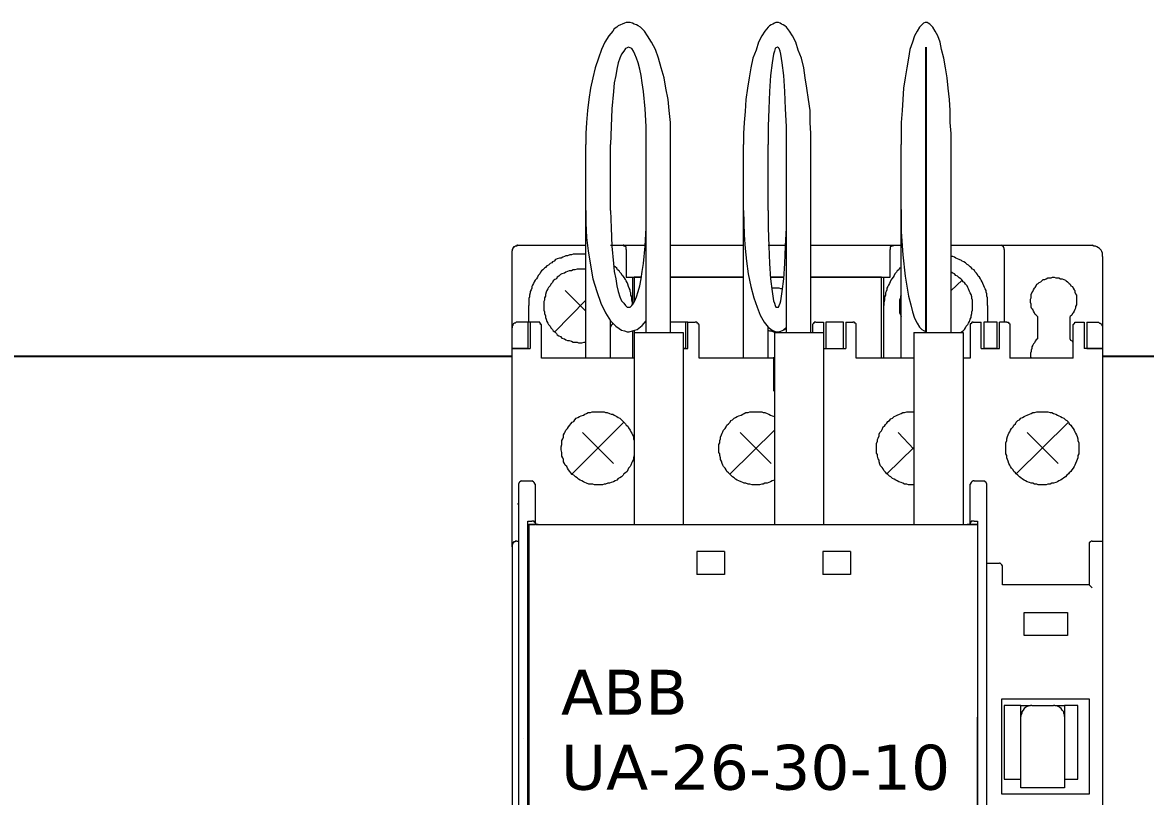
# Model space of a CAD drawing. Header units: millimetres. Extents: x 2046 to 14753, y 2361 to 29276.
# Drawn here: x 10076.33 to 10086.63, y 3647.17 to 3654.27 of the extents above; entities that cross this region are included whole.
import ezdxf

# ---------------------------------------------------------------- set-up
doc = ezdxf.new("R2010")
doc.units = ezdxf.units.MM
for name, color, linetype in [('ANTET', 7, 'Continuous'), ('BARA', 31, 'Continuous'), ('CALQUE_1', 160, 'Continuous')]:
    doc.layers.add(name, color=color, linetype=linetype)
doc.styles.add('celalettin', font='verdana.ttf', dxfattribs={"height": 10})

msp = doc.modelspace()

# ---------------------------------------------------------------- linework, layer by layer
at = {"layer": 'BARA', "color": 9, "true_color": 0xc7c8ca}
for points in [[(10080.817, 3644.203), (10068.026, 3644.203), (10068.026, 3651.206), (10080.817, 3651.206)], [(10086.233, 3651.206), (10087.817, 3651.206)]]:
    msp.add_lwpolyline(points, dxfattribs=at)
at = {"layer": 'CALQUE_1', "color": 8, "lineweight": 9}
for p, q in [((10084.612, 3651.423), (10084.612, 3654.04)), ((10084.619, 3651.423), (10084.619, 3654.04)), ((10081.494, 3651.19), (10081.494, 3653.146)), ((10081.719, 3652.543), (10081.719, 3653.146)), ((10082.046, 3651.423), (10082.046, 3653.146)), ((10082.271, 3651.423), (10082.271, 3653.146)), ((10082.94, 3651.19), (10082.94, 3653.146)), ((10083.165, 3652.543), (10083.165, 3653.146)), ((10083.333, 3651.423), (10083.333, 3653.146)), ((10083.558, 3651.423), (10083.558, 3653.146)), ((10084.387, 3651.19), (10084.387, 3653.146)), ((10084.845, 3651.423), (10084.845, 3653.146)), ((10080.817, 3649.46), (10080.817, 3652.172)), ((10080.868, 3652.223), (10081.494, 3652.223)), ((10081.719, 3652.223), (10081.835, 3652.223)), ((10081.835, 3652.223), (10082.046, 3652.223)), ((10081.864, 3652.186), (10081.864, 3651.932)), ((10082.024, 3652.223), (10082.046, 3652.223)), ((10082.271, 3652.223), (10082.322, 3652.223)), ((10082.271, 3652.223), (10082.94, 3652.223)), ((10083.165, 3652.223), (10083.333, 3652.223)), ((10083.558, 3652.223), (10084.314, 3652.223)), ((10083.827, 3652.223), (10084.132, 3652.223)), ((10084.285, 3651.932), (10084.285, 3652.186)), ((10084.314, 3652.223), (10084.387, 3652.223)), ((10084.845, 3652.223), (10085.303, 3652.223)), ((10085.303, 3652.223), (10086.139, 3652.223)), ((10085.332, 3652.186), (10085.332, 3651.518)), ((10086.233, 3652.121), (10086.233, 3643.289)), ((10081.864, 3651.932), (10081.922, 3651.932)), ((10081.922, 3651.932), (10081.922, 3651.678)), ((10081.922, 3651.932), (10082.002, 3651.932)), ((10082.002, 3651.932), (10081.937, 3651.932)), ((10081.937, 3651.932), (10081.937, 3651.707)), ((10082.94, 3651.932), (10082.271, 3651.932)), ((10082.271, 3651.932), (10082.94, 3651.932)), ((10083.187, 3651.932), (10083.311, 3651.932)), ((10083.311, 3651.932), (10083.187, 3651.932)), ((10083.558, 3651.932), (10084.227, 3651.932)), ((10084.205, 3651.932), (10083.558, 3651.932)), ((10084.205, 3651.19), (10084.205, 3651.932)), ((10084.227, 3651.67), (10084.227, 3651.932)), ((10084.227, 3651.932), (10084.285, 3651.932)), ((10084.947, 3651.903), (10084.845, 3651.808)), ((10081.305, 3651.808), (10081.494, 3651.619)), ((10080.97, 3651.518), (10080.97, 3651.67)), ((10081.494, 3651.721), (10081.21, 3651.43)), ((10084.227, 3651.19), (10084.227, 3651.67)), ((10085.179, 3651.67), (10085.179, 3651.518)), ((10085.637, 3651.569), (10085.637, 3651.365)), ((10085.935, 3651.365), (10085.935, 3651.569)), ((10080.97, 3651.518), (10080.868, 3651.518)), ((10080.963, 3651.518), (10080.963, 3651.278)), ((10081.057, 3651.518), (10080.97, 3651.518)), ((10080.985, 3651.518), (10080.985, 3651.278)), ((10081.086, 3651.241), (10081.086, 3651.489)), ((10081.719, 3651.19), (10081.719, 3651.532)), ((10082.431, 3651.518), (10082.271, 3651.518)), ((10082.41, 3651.278), (10082.41, 3651.518)), ((10082.431, 3651.518), (10082.497, 3651.518)), ((10082.431, 3651.278), (10082.431, 3651.518)), ((10082.533, 3651.241), (10082.533, 3651.489)), ((10083.165, 3651.19), (10083.165, 3651.474)), ((10083.573, 3651.489), (10083.573, 3651.423)), ((10083.602, 3651.518), (10083.674, 3651.518)), ((10083.674, 3651.518), (10083.674, 3651.278)), ((10083.696, 3651.518), (10083.696, 3651.278)), ((10083.856, 3651.518), (10083.696, 3651.518)), ((10083.856, 3651.278), (10083.856, 3651.518)), ((10083.878, 3651.518), (10083.878, 3651.278)), ((10083.878, 3651.518), (10083.943, 3651.518)), ((10083.972, 3651.241), (10083.972, 3651.489)), ((10085.019, 3651.489), (10085.019, 3651.19)), ((10085.048, 3651.518), (10085.121, 3651.518)), ((10085.121, 3651.278), (10085.121, 3651.518)), ((10085.143, 3651.518), (10085.143, 3651.278)), ((10085.266, 3651.518), (10085.143, 3651.518)), ((10085.266, 3651.278), (10085.266, 3651.518)), ((10085.288, 3651.278), (10085.288, 3651.518)), ((10085.354, 3651.518), (10085.288, 3651.518)), ((10085.383, 3651.489), (10085.383, 3651.19)), ((10085.964, 3651.241), (10085.964, 3651.489)), ((10085.993, 3651.518), (10086.066, 3651.518)), ((10086.066, 3651.518), (10086.066, 3651.278)), ((10086.088, 3651.518), (10086.088, 3651.278)), ((10086.088, 3651.518), (10086.182, 3651.518)), ((10081.922, 3651.438), (10081.922, 3651.19)), ((10081.937, 3651.438), (10081.937, 3651.423)), ((10081.937, 3651.423), (10081.937, 3649.664)), ((10081.937, 3651.423), (10082.388, 3651.423)), ((10082.388, 3651.423), (10082.388, 3649.664)), ((10083.224, 3651.423), (10083.224, 3649.664)), ((10083.224, 3651.423), (10083.674, 3651.423)), ((10083.674, 3651.423), (10083.674, 3649.664)), ((10084.503, 3651.423), (10084.503, 3649.664)), ((10084.503, 3651.423), (10084.954, 3651.423)), ((10084.954, 3651.423), (10084.954, 3649.664)), ((10080.963, 3651.278), (10080.817, 3651.278)), ((10080.817, 3651.278), (10080.985, 3651.278)), ((10081.086, 3651.198), (10081.086, 3651.241)), ((10082.41, 3651.278), (10082.388, 3651.278)), ((10082.388, 3651.278), (10082.431, 3651.278)), ((10082.533, 3651.19), (10082.533, 3651.241)), ((10083.674, 3651.278), (10083.878, 3651.278)), ((10083.972, 3651.19), (10083.972, 3651.241)), ((10085.121, 3651.278), (10085.288, 3651.278)), ((10085.266, 3651.278), (10085.143, 3651.278)), ((10085.964, 3651.19), (10085.964, 3651.241)), ((10086.233, 3651.278), (10086.066, 3651.278)), ((10086.088, 3651.278), (10086.233, 3651.278)), ((10081.086, 3651.19), (10081.086, 3651.198)), ((10081.937, 3651.19), (10081.086, 3651.19)), ((10083.224, 3651.19), (10082.533, 3651.19)), ((10083.216, 3651.198), (10083.216, 3650.885)), ((10084.503, 3651.19), (10083.972, 3651.19)), ((10085.019, 3651.19), (10084.954, 3651.19)), ((10085.964, 3651.19), (10085.383, 3651.19)), ((10081.842, 3650.602), (10081.37, 3650.129)), ((10083.224, 3650.529), (10082.817, 3650.129)), ((10085.921, 3650.602), (10085.441, 3650.129)), ((10081.464, 3650.507), (10081.748, 3650.224)), ((10082.911, 3650.507), (10083.195, 3650.224)), ((10084.358, 3650.507), (10084.503, 3650.355)), ((10085.543, 3650.507), (10085.826, 3650.224)), ((10084.503, 3650.369), (10084.256, 3650.129)), ((10080.876, 3650.035), (10080.876, 3649.86)), ((10080.905, 3650.064), (10080.999, 3650.064)), ((10081.028, 3650.035), (10081.028, 3649.86)), ((10085.019, 3649.86), (10085.019, 3650.035)), ((10085.056, 3650.064), (10085.143, 3650.064)), ((10085.172, 3649.86), (10085.172, 3650.035)), ((10080.876, 3649.846), (10080.868, 3649.853)), ((10080.876, 3649.86), (10080.876, 3645.549)), ((10081.028, 3649.86), (10081.028, 3649.686)), ((10085.019, 3649.686), (10085.019, 3649.86)), ((10085.172, 3645.549), (10085.172, 3649.86)), ((10080.963, 3649.693), (10080.999, 3649.693)), ((10080.963, 3647.905), (10080.963, 3649.693)), ((10085.056, 3649.693), (10085.085, 3649.693)), ((10085.085, 3649.693), (10085.085, 3647.905)), ((10080.963, 3649.664), (10081.028, 3649.664)), ((10080.97, 3649.664), (10080.97, 3647.897)), ((10081.036, 3649.664), (10080.97, 3649.664)), ((10081.028, 3649.686), (10081.028, 3649.664)), ((10081.028, 3649.664), (10081.028, 3649.664)), ((10081.036, 3649.664), (10085.019, 3649.664)), ((10085.019, 3649.664), (10085.019, 3649.686)), ((10085.085, 3649.664), (10085.019, 3649.664)), ((10085.019, 3649.664), (10085.019, 3649.664)), ((10085.019, 3649.664), (10085.085, 3649.664)), ((10085.085, 3649.664), (10085.085, 3647.897)), ((10080.861, 3649.511), (10080.876, 3649.511)), ((10086.139, 3649.511), (10086.233, 3649.511)), ((10080.817, 3649.46), (10080.817, 3646.102)), ((10082.766, 3649.417), (10082.511, 3649.417)), ((10082.511, 3649.417), (10082.511, 3649.206)), ((10082.766, 3649.417), (10082.766, 3649.206)), ((10083.667, 3649.417), (10083.667, 3649.206)), ((10083.922, 3649.417), (10083.667, 3649.417)), ((10083.922, 3649.417), (10083.922, 3649.206)), ((10086.11, 3649.482), (10086.11, 3649.111)), ((10085.172, 3649.308), (10085.288, 3649.308)), ((10082.766, 3649.206), (10082.511, 3649.206)), ((10083.922, 3649.206), (10083.667, 3649.206)), ((10085.317, 3649.111), (10085.317, 3649.279)), ((10086.11, 3649.111), (10085.317, 3649.111)), ((10086.11, 3649.111), (10086.139, 3649.082)), ((10085.514, 3648.857), (10085.913, 3648.857)), ((10085.514, 3648.646), (10085.514, 3648.857)), ((10085.913, 3648.857), (10085.913, 3648.646)), ((10080.963, 3648.668), (10080.97, 3648.668)), ((10085.085, 3648.668), (10085.085, 3648.668)), ((10085.913, 3648.646), (10085.514, 3648.646)), ((10080.97, 3648.53), (10080.963, 3648.53)), ((10085.085, 3648.53), (10085.085, 3648.53)), ((10080.97, 3648.123), (10080.963, 3648.123)), ((10085.085, 3648.123), (10085.085, 3648.123)), ((10085.31, 3648.065), (10086.11, 3648.065)), ((10085.31, 3647.192), (10085.31, 3648.065)), ((10086.11, 3648.065), (10086.11, 3647.192)), ((10080.963, 3647.999), (10080.97, 3647.999)), ((10080.963, 3647.977), (10080.97, 3647.977)), ((10085.085, 3647.999), (10085.085, 3647.999)), ((10085.085, 3647.977), (10085.085, 3647.977)), ((10085.485, 3648.006), (10085.332, 3648.006)), ((10085.332, 3648.006), (10085.332, 3647.33)), ((10085.485, 3648.006), (10085.557, 3648.006)), ((10085.485, 3647.905), (10085.485, 3648.006)), ((10085.557, 3647.999), (10085.557, 3648.006)), ((10085.557, 3648.006), (10085.572, 3648.006)), ((10085.586, 3648.006), (10085.783, 3648.006)), ((10085.797, 3648.006), (10085.812, 3648.006)), ((10085.812, 3648.006), (10085.812, 3647.999)), ((10085.812, 3648.006), (10085.884, 3648.006)), ((10086.008, 3648.006), (10085.884, 3648.006)), ((10085.884, 3648.006), (10085.884, 3647.905)), ((10086.008, 3647.33), (10086.008, 3648.006)), ((10080.963, 3647.897), (10080.963, 3647.905)), ((10080.963, 3645.717), (10080.963, 3647.905)), ((10080.97, 3647.897), (10080.97, 3645.746)), ((10085.085, 3647.905), (10085.085, 3647.897)), ((10085.085, 3645.746), (10085.085, 3647.897)), ((10085.085, 3647.897), (10085.085, 3645.717)), ((10085.485, 3647.25), (10085.485, 3647.905)), ((10085.884, 3647.905), (10085.884, 3647.25)), ((10080.919, 3647.701), (10080.919, 3647.701)), ((10080.963, 3647.505), (10080.963, 3647.505)), ((10080.97, 3647.432), (10080.963, 3647.432)), ((10085.085, 3647.505), (10085.085, 3647.505)), ((10085.085, 3647.432), (10085.085, 3647.432)), ((10080.97, 3647.403), (10080.963, 3647.403)), ((10085.085, 3647.403), (10085.085, 3647.403)), ((10085.332, 3647.33), (10085.485, 3647.33)), ((10085.884, 3647.33), (10086.008, 3647.33)), ((10080.963, 3647.279), (10080.97, 3647.279)), ((10085.085, 3647.279), (10085.085, 3647.279)), ((10085.543, 3647.25), (10085.485, 3647.25)), ((10085.826, 3647.25), (10085.543, 3647.25)), ((10085.884, 3647.25), (10085.826, 3647.25)), ((10086.11, 3647.192), (10085.31, 3647.192))]:
    msp.add_line(p, q, dxfattribs=at)
for points in [[(10082.271, 3653.146), (10082.271, 3653.35), (10082.257, 3653.459), (10082.25, 3653.56), (10082.228, 3653.662), (10082.213, 3653.757), (10082.184, 3653.851), (10082.162, 3653.938), (10082.133, 3654.018), (10082.097, 3654.084), (10082.061, 3654.142), (10082.031, 3654.186), (10082.01, 3654.207), (10081.995, 3654.222), (10081.973, 3654.236), (10081.959, 3654.244), (10081.937, 3654.251), (10081.922, 3654.258), (10081.901, 3654.265), (10081.864, 3654.265), (10081.85, 3654.258), (10081.828, 3654.251), (10081.813, 3654.244), (10081.792, 3654.236), (10081.777, 3654.222), (10081.755, 3654.207), (10081.741, 3654.186), (10081.704, 3654.142), (10081.668, 3654.084), (10081.639, 3654.018), (10081.61, 3653.938), (10081.581, 3653.851), (10081.559, 3653.757), (10081.537, 3653.662), (10081.523, 3653.56), (10081.508, 3653.459), (10081.501, 3653.35), (10081.494, 3653.248), (10081.494, 3653.146)], [(10083.558, 3653.146), (10083.558, 3653.248), (10083.551, 3653.35), (10083.551, 3653.459), (10083.536, 3653.56), (10083.522, 3653.662), (10083.507, 3653.757), (10083.493, 3653.851), (10083.471, 3653.938), (10083.442, 3654.011), (10083.42, 3654.084), (10083.391, 3654.142), (10083.362, 3654.186), (10083.333, 3654.222), (10083.318, 3654.236), (10083.304, 3654.244), (10083.289, 3654.251), (10083.275, 3654.258), (10083.26, 3654.265), (10083.238, 3654.265), (10083.224, 3654.258), (10083.209, 3654.251), (10083.195, 3654.244), (10083.18, 3654.236), (10083.165, 3654.222), (10083.136, 3654.186), (10083.107, 3654.142), (10083.078, 3654.084), (10083.056, 3654.011), (10083.027, 3653.938), (10083.006, 3653.851), (10082.991, 3653.757), (10082.977, 3653.662), (10082.962, 3653.56), (10082.955, 3653.451), (10082.947, 3653.35), (10082.94, 3653.248), (10082.94, 3653.146)], [(10084.845, 3653.146), (10084.845, 3653.248), (10084.837, 3653.35), (10084.837, 3653.459), (10084.83, 3653.56), (10084.816, 3653.662), (10084.808, 3653.757), (10084.794, 3653.851), (10084.779, 3653.938), (10084.757, 3654.018), (10084.743, 3654.084), (10084.721, 3654.142), (10084.699, 3654.186), (10084.678, 3654.222), (10084.656, 3654.244), (10084.648, 3654.251), (10084.634, 3654.258), (10084.627, 3654.265), (10084.605, 3654.265), (10084.59, 3654.258), (10084.583, 3654.251), (10084.576, 3654.244), (10084.554, 3654.222), (10084.532, 3654.186), (10084.51, 3654.142), (10084.489, 3654.084), (10084.467, 3654.018), (10084.452, 3653.938), (10084.438, 3653.851), (10084.423, 3653.757), (10084.409, 3653.662), (10084.401, 3653.56), (10084.394, 3653.459), (10084.387, 3653.35), (10084.387, 3653.146)], [(10082.046, 3653.146), (10082.046, 3653.313), (10082.039, 3653.473), (10082.024, 3653.633), (10082.01, 3653.713), (10082.002, 3653.778), (10081.988, 3653.837), (10081.973, 3653.895), (10081.959, 3653.938), (10081.944, 3653.975), (10081.93, 3654.004), (10081.915, 3654.026), (10081.901, 3654.033), (10081.886, 3654.04), (10081.872, 3654.033), (10081.857, 3654.026), (10081.842, 3654.004), (10081.821, 3653.975), (10081.806, 3653.938), (10081.792, 3653.895), (10081.777, 3653.837), (10081.77, 3653.778), (10081.755, 3653.713), (10081.748, 3653.633), (10081.733, 3653.473), (10081.726, 3653.313), (10081.719, 3653.146)], [(10083.333, 3653.146), (10083.333, 3653.313), (10083.325, 3653.473), (10083.318, 3653.633), (10083.311, 3653.778), (10083.296, 3653.895), (10083.282, 3653.975), (10083.275, 3654.004), (10083.267, 3654.026), (10083.26, 3654.033), (10083.253, 3654.04), (10083.238, 3654.033), (10083.231, 3654.026), (10083.224, 3654.004), (10083.216, 3653.975), (10083.202, 3653.895), (10083.187, 3653.778), (10083.18, 3653.633), (10083.173, 3653.473), (10083.165, 3653.313), (10083.165, 3653.146)], [(10081.494, 3652.543), (10081.494, 3652.426), (10081.501, 3652.295), (10081.515, 3652.172), (10081.537, 3652.041), (10081.559, 3651.917), (10081.595, 3651.801), (10081.632, 3651.692), (10081.675, 3651.605), (10081.719, 3651.532), (10081.77, 3651.481), (10081.799, 3651.46), (10081.821, 3651.445), (10081.85, 3651.438), (10081.872, 3651.43), (10081.893, 3651.43), (10081.922, 3651.438), (10081.966, 3651.452), (10082.01, 3651.489), (10082.046, 3651.532)], [(10081.719, 3652.543), (10081.726, 3652.383), (10081.733, 3652.215), (10081.748, 3652.056), (10081.755, 3651.983), (10081.77, 3651.917), (10081.777, 3651.852), (10081.792, 3651.801), (10081.806, 3651.75), (10081.821, 3651.714), (10081.842, 3651.692), (10081.857, 3651.67), (10081.872, 3651.656), (10081.901, 3651.656), (10081.915, 3651.67), (10081.93, 3651.692), (10081.944, 3651.714), (10081.959, 3651.75), (10081.973, 3651.801), (10081.988, 3651.852), (10082.002, 3651.917), (10082.01, 3651.983), (10082.024, 3652.056), (10082.039, 3652.215), (10082.046, 3652.383), (10082.046, 3652.543)], [(10082.94, 3652.543), (10082.947, 3652.317), (10082.955, 3652.194), (10082.969, 3652.077), (10082.984, 3651.961), (10083.006, 3651.845), (10083.035, 3651.743), (10083.064, 3651.656), (10083.093, 3651.583), (10083.129, 3651.518), (10083.165, 3651.474), (10083.202, 3651.445), (10083.238, 3651.43), (10083.267, 3651.43), (10083.304, 3651.445), (10083.333, 3651.474)], [(10083.165, 3652.543), (10083.165, 3652.383), (10083.173, 3652.215), (10083.18, 3652.056), (10083.187, 3651.917), (10083.202, 3651.801), (10083.216, 3651.714), (10083.224, 3651.692), (10083.231, 3651.67), (10083.238, 3651.656), (10083.26, 3651.656), (10083.267, 3651.67), (10083.275, 3651.692), (10083.282, 3651.714), (10083.296, 3651.801), (10083.311, 3651.917), (10083.318, 3652.056), (10083.325, 3652.215), (10083.333, 3652.383), (10083.333, 3652.543)], [(10084.387, 3652.55), (10084.387, 3652.346), (10084.401, 3652.136), (10084.423, 3651.939), (10084.452, 3651.758), (10084.474, 3651.678), (10084.489, 3651.612), (10084.51, 3651.554), (10084.532, 3651.51), (10084.554, 3651.474), (10084.576, 3651.452), (10084.598, 3651.438), (10084.619, 3651.438)], [(10080.868, 3652.223), (10080.861, 3652.223), (10080.861, 3652.215), (10080.847, 3652.215), (10080.839, 3652.208), (10080.832, 3652.208), (10080.832, 3652.201), (10080.825, 3652.201), (10080.825, 3652.194), (10080.817, 3652.186), (10080.817, 3652.172), (10080.817, 3652.172)], [(10081.864, 3652.186), (10081.864, 3652.208), (10081.857, 3652.208), (10081.857, 3652.215), (10081.842, 3652.215), (10081.842, 3652.223), (10081.835, 3652.223)], [(10084.314, 3652.223), (10084.314, 3652.223), (10084.307, 3652.215), (10084.292, 3652.215), (10084.292, 3652.208), (10084.285, 3652.208), (10084.285, 3652.186)], [(10085.332, 3652.186), (10085.332, 3652.194), (10085.325, 3652.208), (10085.317, 3652.215), (10085.303, 3652.223)], [(10086.233, 3652.121), (10086.233, 3652.15), (10086.226, 3652.165), (10086.219, 3652.179), (10086.204, 3652.194), (10086.197, 3652.201), (10086.182, 3652.208), (10086.168, 3652.215), (10086.153, 3652.215), (10086.139, 3652.223)], [(10081.494, 3652.143), (10081.377, 3652.143), (10081.363, 3652.136), (10081.348, 3652.136), (10081.326, 3652.128), (10081.312, 3652.128), (10081.297, 3652.121), (10081.283, 3652.114), (10081.268, 3652.106), (10081.254, 3652.106), (10081.232, 3652.099), (10081.217, 3652.092), (10081.203, 3652.077), (10081.188, 3652.07), (10081.181, 3652.063), (10081.166, 3652.056), (10081.152, 3652.041), (10081.137, 3652.034), (10081.123, 3652.019), (10081.115, 3652.012), (10081.101, 3651.997), (10081.086, 3651.99), (10081.079, 3651.976), (10081.072, 3651.961), (10081.057, 3651.947), (10081.05, 3651.932), (10081.043, 3651.917), (10081.028, 3651.903), (10081.021, 3651.888), (10081.014, 3651.874), (10081.006, 3651.859), (10080.999, 3651.845), (10080.999, 3651.83), (10080.992, 3651.816), (10080.985, 3651.801), (10080.985, 3651.787), (10080.977, 3651.765), (10080.977, 3651.75), (10080.97, 3651.736), (10080.97, 3651.67)], [(10085.179, 3651.67), (10085.179, 3651.743), (10085.172, 3651.758), (10085.172, 3651.779), (10085.165, 3651.794), (10085.165, 3651.808), (10085.157, 3651.823), (10085.15, 3651.837), (10085.143, 3651.852), (10085.136, 3651.874), (10085.128, 3651.888), (10085.121, 3651.903), (10085.114, 3651.917), (10085.106, 3651.932), (10085.092, 3651.939), (10085.085, 3651.954), (10085.077, 3651.968), (10085.063, 3651.983), (10085.056, 3651.997), (10085.041, 3652.005), (10085.027, 3652.019), (10085.019, 3652.027), (10085.005, 3652.041), (10084.99, 3652.048), (10084.976, 3652.063), (10084.961, 3652.07), (10084.947, 3652.077), (10084.939, 3652.085), (10084.918, 3652.092), (10084.903, 3652.099), (10084.888, 3652.106), (10084.874, 3652.114), (10084.859, 3652.121), (10084.845, 3652.121)], [(10081.494, 3651.997), (10081.486, 3652.005), (10081.414, 3652.005), (10081.392, 3651.997), (10081.377, 3651.997), (10081.363, 3651.99), (10081.341, 3651.99), (10081.326, 3651.983), (10081.312, 3651.976), (10081.297, 3651.968), (10081.275, 3651.961), (10081.261, 3651.954), (10081.246, 3651.939), (10081.232, 3651.932), (10081.225, 3651.917), (10081.21, 3651.91), (10081.195, 3651.896), (10081.188, 3651.881), (10081.174, 3651.867), (10081.166, 3651.852), (10081.152, 3651.837), (10081.145, 3651.823), (10081.137, 3651.808), (10081.13, 3651.794), (10081.123, 3651.772), (10081.123, 3651.758), (10081.115, 3651.743), (10081.115, 3651.721), (10081.108, 3651.707), (10081.108, 3651.656)], [(10081.922, 3651.678), (10081.922, 3651.699), (10081.915, 3651.721), (10081.915, 3651.75), (10081.908, 3651.765), (10081.908, 3651.787), (10081.901, 3651.801), (10081.901, 3651.816), (10081.893, 3651.83), (10081.886, 3651.845), (10081.879, 3651.867), (10081.872, 3651.881), (10081.864, 3651.896), (10081.857, 3651.91), (10081.85, 3651.925), (10081.835, 3651.939), (10081.828, 3651.947), (10081.821, 3651.961), (10081.806, 3651.976), (10081.799, 3651.99), (10081.784, 3651.997), (10081.777, 3652.012), (10081.763, 3652.027), (10081.748, 3652.034)], [(10084.387, 3652.019), (10084.372, 3652.012), (10084.365, 3651.997), (10084.35, 3651.99), (10084.343, 3651.976), (10084.329, 3651.961), (10084.321, 3651.947), (10084.314, 3651.932), (10084.3, 3651.917), (10084.292, 3651.903), (10084.285, 3651.888), (10084.278, 3651.874), (10084.27, 3651.859), (10084.263, 3651.845), (10084.256, 3651.83), (10084.256, 3651.816), (10084.249, 3651.801), (10084.241, 3651.787), (10084.241, 3651.765), (10084.234, 3651.75), (10084.234, 3651.721), (10084.227, 3651.699), (10084.227, 3651.67)], [(10085.041, 3651.685), (10085.041, 3651.721), (10085.034, 3651.736), (10085.034, 3651.75), (10085.027, 3651.772), (10085.019, 3651.787), (10085.012, 3651.801), (10085.005, 3651.823), (10084.997, 3651.837), (10084.99, 3651.852), (10084.976, 3651.867), (10084.968, 3651.881), (10084.954, 3651.888), (10084.947, 3651.903), (10084.932, 3651.917), (10084.918, 3651.925), (10084.903, 3651.939), (10084.888, 3651.947), (10084.874, 3651.961), (10084.859, 3651.968), (10084.845, 3651.976)], [(10085.637, 3651.569), (10085.623, 3651.583), (10085.615, 3651.59), (10085.608, 3651.605), (10085.601, 3651.619), (10085.594, 3651.634), (10085.586, 3651.641), (10085.579, 3651.656), (10085.579, 3651.685), (10085.572, 3651.699), (10085.572, 3651.728), (10085.579, 3651.743), (10085.579, 3651.772), (10085.586, 3651.787), (10085.594, 3651.801), (10085.601, 3651.816), (10085.608, 3651.83), (10085.615, 3651.837), (10085.623, 3651.852), (10085.63, 3651.867), (10085.644, 3651.874), (10085.652, 3651.881), (10085.666, 3651.888), (10085.681, 3651.903), (10085.688, 3651.91), (10085.703, 3651.91), (10085.717, 3651.917), (10085.732, 3651.925), (10085.761, 3651.925), (10085.775, 3651.932), (10085.79, 3651.932), (10085.804, 3651.925), (10085.833, 3651.925), (10085.848, 3651.917), (10085.863, 3651.917), (10085.877, 3651.91), (10085.892, 3651.903), (10085.899, 3651.896), (10085.913, 3651.888), (10085.928, 3651.874), (10085.935, 3651.867), (10085.942, 3651.852), (10085.957, 3651.845), (10085.964, 3651.83), (10085.972, 3651.816), (10085.979, 3651.808), (10085.979, 3651.794), (10085.986, 3651.779), (10085.993, 3651.765), (10085.993, 3651.678), (10085.986, 3651.663), (10085.986, 3651.648), (10085.979, 3651.634), (10085.972, 3651.619), (10085.964, 3651.605), (10085.957, 3651.598), (10085.95, 3651.583), (10085.935, 3651.569)], [(10083.296, 3651.823), (10083.282, 3651.823), (10083.267, 3651.83), (10083.202, 3651.83)], [(10084.387, 3651.765), (10084.38, 3651.758), (10084.38, 3651.743), (10084.372, 3651.721), (10084.372, 3651.656)], [(10081.108, 3651.656), (10081.108, 3651.627), (10081.115, 3651.612), (10081.115, 3651.598), (10081.123, 3651.576), (10081.123, 3651.561), (10081.13, 3651.547), (10081.137, 3651.525), (10081.145, 3651.51), (10081.152, 3651.496), (10081.166, 3651.481), (10081.174, 3651.467), (10081.188, 3651.452), (10081.195, 3651.438), (10081.21, 3651.43), (10081.225, 3651.416), (10081.232, 3651.401), (10081.246, 3651.394), (10081.261, 3651.387), (10081.275, 3651.372), (10081.297, 3651.365), (10081.312, 3651.358), (10081.326, 3651.35), (10081.341, 3651.35), (10081.363, 3651.343), (10081.377, 3651.336), (10081.414, 3651.336), (10081.428, 3651.329)], [(10084.372, 3651.656), (10084.372, 3651.605), (10084.38, 3651.59), (10084.387, 3651.569)], [(10084.932, 3651.423), (10084.939, 3651.43), (10084.954, 3651.438), (10084.968, 3651.452), (10084.976, 3651.467), (10084.983, 3651.481), (10084.997, 3651.496), (10085.005, 3651.51), (10085.012, 3651.525), (10085.019, 3651.547), (10085.027, 3651.561), (10085.027, 3651.576), (10085.034, 3651.598), (10085.034, 3651.612), (10085.041, 3651.627), (10085.041, 3651.685)], [(10080.868, 3651.518), (10080.854, 3651.518), (10080.847, 3651.51), (10080.839, 3651.51), (10080.832, 3651.503), (10080.825, 3651.496), (10080.825, 3651.489), (10080.817, 3651.481), (10080.817, 3651.467)], [(10081.079, 3651.51), (10081.072, 3651.51), (10081.072, 3651.518), (10081.057, 3651.518)], [(10081.086, 3651.489), (10081.086, 3651.496), (10081.079, 3651.496), (10081.079, 3651.503), (10081.079, 3651.51), (10081.079, 3651.51)], [(10081.741, 3651.51), (10081.733, 3651.496), (10081.719, 3651.474)], [(10082.533, 3651.489), (10082.533, 3651.496), (10082.526, 3651.496), (10082.526, 3651.503), (10082.526, 3651.503), (10082.519, 3651.51), (10082.519, 3651.51), (10082.511, 3651.518), (10082.497, 3651.518)], [(10083.165, 3651.445), (10083.18, 3651.438), (10083.195, 3651.438), (10083.216, 3651.43), (10083.231, 3651.43)], [(10083.304, 3651.445), (10083.318, 3651.452), (10083.333, 3651.467)], [(10083.602, 3651.518), (10083.587, 3651.518), (10083.587, 3651.51), (10083.58, 3651.51), (10083.58, 3651.503), (10083.58, 3651.503), (10083.573, 3651.496), (10083.573, 3651.489)], [(10083.965, 3651.51), (10083.958, 3651.51), (10083.958, 3651.518), (10083.943, 3651.518)], [(10083.972, 3651.489), (10083.972, 3651.496), (10083.972, 3651.503), (10083.972, 3651.503), (10083.965, 3651.51), (10083.965, 3651.51)], [(10085.048, 3651.518), (10085.034, 3651.518), (10085.034, 3651.51), (10085.027, 3651.51), (10085.027, 3651.503), (10085.019, 3651.503), (10085.019, 3651.496), (10085.019, 3651.489)], [(10085.354, 3651.518), (10085.368, 3651.518), (10085.375, 3651.51), (10085.375, 3651.51), (10085.383, 3651.503), (10085.383, 3651.496), (10085.383, 3651.489)], [(10085.964, 3651.489), (10085.964, 3651.496), (10085.964, 3651.496), (10085.972, 3651.503), (10085.972, 3651.51), (10085.972, 3651.51)], [(10085.972, 3651.51), (10085.979, 3651.51), (10085.979, 3651.518), (10085.993, 3651.518)], [(10086.182, 3651.518), (10086.197, 3651.518), (10086.204, 3651.51), (10086.211, 3651.51), (10086.219, 3651.503), (10086.226, 3651.496), (10086.226, 3651.489), (10086.233, 3651.481), (10086.233, 3651.467)], [(10085.637, 3651.365), (10085.623, 3651.358), (10085.615, 3651.343), (10085.608, 3651.329), (10085.601, 3651.321), (10085.594, 3651.307), (10085.586, 3651.292), (10085.586, 3651.278), (10085.579, 3651.263), (10085.579, 3651.249), (10085.572, 3651.234), (10085.572, 3651.205), (10085.579, 3651.19)], [(10085.964, 3651.321), (10085.964, 3651.329), (10085.957, 3651.343), (10085.942, 3651.35), (10085.935, 3651.365)], [(10081.428, 3651.329), (10081.457, 3651.329), (10081.479, 3651.336), (10081.494, 3651.336)], [(10081.937, 3650.296), (10081.93, 3650.275), (10081.93, 3650.26), (10081.922, 3650.245), (10081.915, 3650.231), (10081.908, 3650.209), (10081.901, 3650.195), (10081.886, 3650.18), (10081.879, 3650.165), (10081.872, 3650.151), (10081.857, 3650.136), (10081.842, 3650.129), (10081.835, 3650.115), (10081.821, 3650.1), (10081.806, 3650.093), (10081.792, 3650.086), (10081.777, 3650.071), (10081.763, 3650.064), (10081.748, 3650.056), (10081.726, 3650.049), (10081.712, 3650.042), (10081.697, 3650.042), (10081.675, 3650.035), (10081.661, 3650.035), (10081.646, 3650.027), (10081.573, 3650.027), (10081.559, 3650.035), (10081.523, 3650.035), (10081.501, 3650.042), (10081.486, 3650.049), (10081.472, 3650.056), (10081.457, 3650.064), (10081.443, 3650.071), (10081.428, 3650.078), (10081.414, 3650.093), (10081.399, 3650.1), (10081.385, 3650.115), (10081.37, 3650.122), (10081.355, 3650.136), (10081.348, 3650.151), (10081.334, 3650.165), (10081.326, 3650.18), (10081.319, 3650.195), (10081.305, 3650.209), (10081.297, 3650.224), (10081.29, 3650.238), (10081.29, 3650.26), (10081.283, 3650.275), (10081.275, 3650.289), (10081.275, 3650.325), (10081.268, 3650.347), (10081.268, 3650.376), (10081.275, 3650.398), (10081.275, 3650.435), (10081.283, 3650.449), (10081.29, 3650.464), (10081.29, 3650.485), (10081.297, 3650.5), (10081.305, 3650.514), (10081.312, 3650.529), (10081.326, 3650.544), (10081.334, 3650.558), (10081.348, 3650.573), (10081.355, 3650.587), (10081.37, 3650.602), (10081.385, 3650.609), (10081.392, 3650.623), (10081.406, 3650.638), (10081.421, 3650.645), (10081.435, 3650.653), (10081.45, 3650.66), (10081.472, 3650.667), (10081.486, 3650.674), (10081.501, 3650.682), (10081.515, 3650.689), (10081.537, 3650.689), (10081.552, 3650.696), (10081.661, 3650.696), (10081.675, 3650.689), (10081.69, 3650.689), (10081.712, 3650.682), (10081.726, 3650.674), (10081.741, 3650.674), (10081.755, 3650.667), (10081.777, 3650.653), (10081.792, 3650.645), (10081.806, 3650.638), (10081.821, 3650.623), (10081.828, 3650.616), (10081.842, 3650.602), (10081.857, 3650.587), (10081.864, 3650.573), (10081.879, 3650.565), (10081.886, 3650.551), (10081.901, 3650.529), (10081.908, 3650.514), (10081.915, 3650.5), (10081.922, 3650.485), (10081.93, 3650.471), (10081.93, 3650.449), (10081.937, 3650.435)], [(10083.224, 3650.071), (10083.202, 3650.064), (10083.187, 3650.056), (10083.173, 3650.049), (10083.158, 3650.042), (10083.136, 3650.042), (10083.122, 3650.035), (10083.107, 3650.035), (10083.086, 3650.027), (10083.02, 3650.027), (10082.998, 3650.035), (10082.984, 3650.035), (10082.962, 3650.042), (10082.947, 3650.042), (10082.933, 3650.049), (10082.918, 3650.056), (10082.897, 3650.064), (10082.882, 3650.071), (10082.867, 3650.078), (10082.853, 3650.093), (10082.838, 3650.1), (10082.824, 3650.115), (10082.817, 3650.122), (10082.802, 3650.136), (10082.787, 3650.151), (10082.78, 3650.165), (10082.773, 3650.18), (10082.758, 3650.195), (10082.751, 3650.209), (10082.744, 3650.224), (10082.737, 3650.245), (10082.729, 3650.26), (10082.729, 3650.275), (10082.722, 3650.296), (10082.722, 3650.311), (10082.715, 3650.325), (10082.715, 3650.398), (10082.722, 3650.413), (10082.722, 3650.435), (10082.729, 3650.449), (10082.729, 3650.464), (10082.737, 3650.485), (10082.744, 3650.5), (10082.751, 3650.514), (10082.758, 3650.529), (10082.773, 3650.544), (10082.78, 3650.558), (10082.787, 3650.573), (10082.802, 3650.587), (10082.817, 3650.602), (10082.824, 3650.616), (10082.838, 3650.623), (10082.853, 3650.638), (10082.867, 3650.645), (10082.882, 3650.653), (10082.897, 3650.66), (10082.918, 3650.667), (10082.933, 3650.674), (10082.947, 3650.682), (10082.962, 3650.689), (10082.984, 3650.689), (10082.998, 3650.696), (10083.107, 3650.696), (10083.122, 3650.689), (10083.136, 3650.689), (10083.158, 3650.682), (10083.173, 3650.674), (10083.187, 3650.667), (10083.202, 3650.66), (10083.224, 3650.653)], [(10084.503, 3650.027), (10084.452, 3650.027), (10084.438, 3650.035), (10084.416, 3650.035), (10084.401, 3650.042), (10084.387, 3650.049), (10084.365, 3650.056), (10084.35, 3650.064), (10084.336, 3650.071), (10084.321, 3650.078), (10084.307, 3650.086), (10084.292, 3650.1), (10084.278, 3650.107), (10084.263, 3650.122), (10084.256, 3650.129), (10084.241, 3650.144), (10084.227, 3650.158), (10084.22, 3650.173), (10084.212, 3650.187), (10084.198, 3650.202), (10084.19, 3650.216), (10084.183, 3650.238), (10084.183, 3650.253), (10084.176, 3650.267), (10084.169, 3650.289), (10084.169, 3650.304), (10084.161, 3650.318), (10084.161, 3650.405), (10084.169, 3650.427), (10084.169, 3650.442), (10084.176, 3650.456), (10084.183, 3650.478), (10084.183, 3650.493), (10084.19, 3650.507), (10084.205, 3650.522), (10084.212, 3650.536), (10084.22, 3650.558), (10084.234, 3650.565), (10084.241, 3650.58), (10084.256, 3650.594), (10084.263, 3650.609), (10084.278, 3650.616), (10084.292, 3650.631), (10084.307, 3650.638), (10084.321, 3650.653), (10084.336, 3650.66), (10084.35, 3650.667), (10084.372, 3650.674), (10084.387, 3650.682), (10084.401, 3650.689), (10084.416, 3650.689), (10084.438, 3650.696), (10084.503, 3650.696)], [(10080.905, 3650.064), (10080.905, 3650.064), (10080.89, 3650.056), (10080.883, 3650.049), (10080.876, 3650.035)], [(10081.028, 3650.035), (10081.028, 3650.035), (10081.021, 3650.049), (10081.014, 3650.056), (10080.999, 3650.064)], [(10085.056, 3650.064), (10085.048, 3650.064), (10085.034, 3650.056), (10085.027, 3650.049), (10085.019, 3650.035)], [(10085.172, 3650.035), (10085.172, 3650.035), (10085.165, 3650.049), (10085.157, 3650.056), (10085.143, 3650.064)], [(10081.028, 3649.686), (10081.021, 3649.686), (10081.021, 3649.693), (10080.999, 3649.693)], [(10081.057, 3649.664), (10081.043, 3649.664), (10081.036, 3649.671), (10081.036, 3649.678), (10081.028, 3649.678), (10081.028, 3649.686), (10081.028, 3649.693)], [(10085.019, 3649.693), (10085.019, 3649.686), (10085.019, 3649.678), (10085.019, 3649.671), (10085.012, 3649.671), (10085.012, 3649.664), (10084.99, 3649.664)], [(10085.056, 3649.693), (10085.027, 3649.693), (10085.027, 3649.686), (10085.019, 3649.686)], [(10080.861, 3649.511), (10080.847, 3649.511), (10080.847, 3649.504), (10080.832, 3649.504), (10080.832, 3649.497), (10080.825, 3649.497), (10080.825, 3649.489), (10080.825, 3649.489), (10080.817, 3649.482), (10080.817, 3649.475), (10080.817, 3649.468), (10080.817, 3649.46), (10080.817, 3649.46)], [(10086.139, 3649.511), (10086.131, 3649.511), (10086.124, 3649.504), (10086.11, 3649.497), (10086.11, 3649.482)], [(10085.317, 3649.279), (10085.317, 3649.286), (10085.31, 3649.293), (10085.295, 3649.308), (10085.288, 3649.308)], [(10085.586, 3648.006), (10085.572, 3648.006), (10085.55, 3647.999), (10085.535, 3647.992), (10085.528, 3647.985), (10085.514, 3647.977), (10085.506, 3647.963), (10085.492, 3647.948), (10085.492, 3647.934), (10085.485, 3647.919), (10085.485, 3647.905)], [(10085.884, 3647.905), (10085.884, 3647.919), (10085.877, 3647.934), (10085.877, 3647.948), (10085.863, 3647.963), (10085.855, 3647.977), (10085.841, 3647.985), (10085.833, 3647.992), (10085.819, 3647.999), (10085.797, 3648.006), (10085.783, 3648.006)]]:
    msp.add_lwpolyline(points, dxfattribs=at)
msp.add_lwpolyline([(10086.015, 3650.362), (10086.015, 3650.311), (10086.008, 3650.296), (10086.008, 3650.275), (10086.001, 3650.26), (10085.993, 3650.245), (10085.986, 3650.224), (10085.979, 3650.209), (10085.972, 3650.195), (10085.964, 3650.18), (10085.95, 3650.165), (10085.942, 3650.151), (10085.928, 3650.136), (10085.921, 3650.129), (10085.906, 3650.115), (10085.892, 3650.1), (10085.877, 3650.093), (10085.863, 3650.078), (10085.848, 3650.071), (10085.833, 3650.064), (10085.819, 3650.056), (10085.804, 3650.049), (10085.783, 3650.042), (10085.768, 3650.042), (10085.753, 3650.035), (10085.732, 3650.035), (10085.717, 3650.027), (10085.644, 3650.027), (10085.63, 3650.035), (10085.608, 3650.035), (10085.594, 3650.042), (10085.579, 3650.042), (10085.564, 3650.049), (10085.543, 3650.056), (10085.528, 3650.064), (10085.514, 3650.071), (10085.499, 3650.078), (10085.485, 3650.093), (10085.47, 3650.1), (10085.455, 3650.115), (10085.441, 3650.129), (10085.434, 3650.136), (10085.419, 3650.151), (10085.412, 3650.165), (10085.397, 3650.18), (10085.39, 3650.195), (10085.383, 3650.209), (10085.375, 3650.224), (10085.368, 3650.245), (10085.361, 3650.26), (10085.354, 3650.275), (10085.354, 3650.296), (10085.346, 3650.311), (10085.346, 3650.413), (10085.354, 3650.435), (10085.354, 3650.449), (10085.361, 3650.471), (10085.368, 3650.485), (10085.375, 3650.5), (10085.383, 3650.514), (10085.39, 3650.529), (10085.397, 3650.544), (10085.412, 3650.558), (10085.419, 3650.573), (10085.434, 3650.587), (10085.441, 3650.602), (10085.455, 3650.616), (10085.47, 3650.623), (10085.485, 3650.638), (10085.499, 3650.645), (10085.514, 3650.653), (10085.528, 3650.66), (10085.543, 3650.667), (10085.564, 3650.674), (10085.579, 3650.682), (10085.594, 3650.689), (10085.608, 3650.689), (10085.63, 3650.696), (10085.732, 3650.696), (10085.753, 3650.689), (10085.768, 3650.689), (10085.783, 3650.682), (10085.804, 3650.674), (10085.819, 3650.667), (10085.833, 3650.66), (10085.848, 3650.653), (10085.863, 3650.645), (10085.877, 3650.638), (10085.892, 3650.623), (10085.906, 3650.616), (10085.921, 3650.602), (10085.928, 3650.587), (10085.942, 3650.573), (10085.95, 3650.558), (10085.964, 3650.544), (10085.972, 3650.529), (10085.979, 3650.514), (10085.986, 3650.5), (10085.993, 3650.485), (10086.001, 3650.471), (10086.008, 3650.449), (10086.008, 3650.435), (10086.015, 3650.413)], close=True, dxfattribs=at)

# ---------------------------------------------------------------- texts
at = {"layer": 'ANTET', "color": 30, "lineweight": 9, "insert": (10081.266, 3648.332), "char_height": 0.41212, "width": 31.55968, "attachment_point": 1, "style": 'celalettin'}
msp.add_mtext('ABB\\PUA-26-30-10', dxfattribs=at)

doc.saveas('drawing.dxf')
